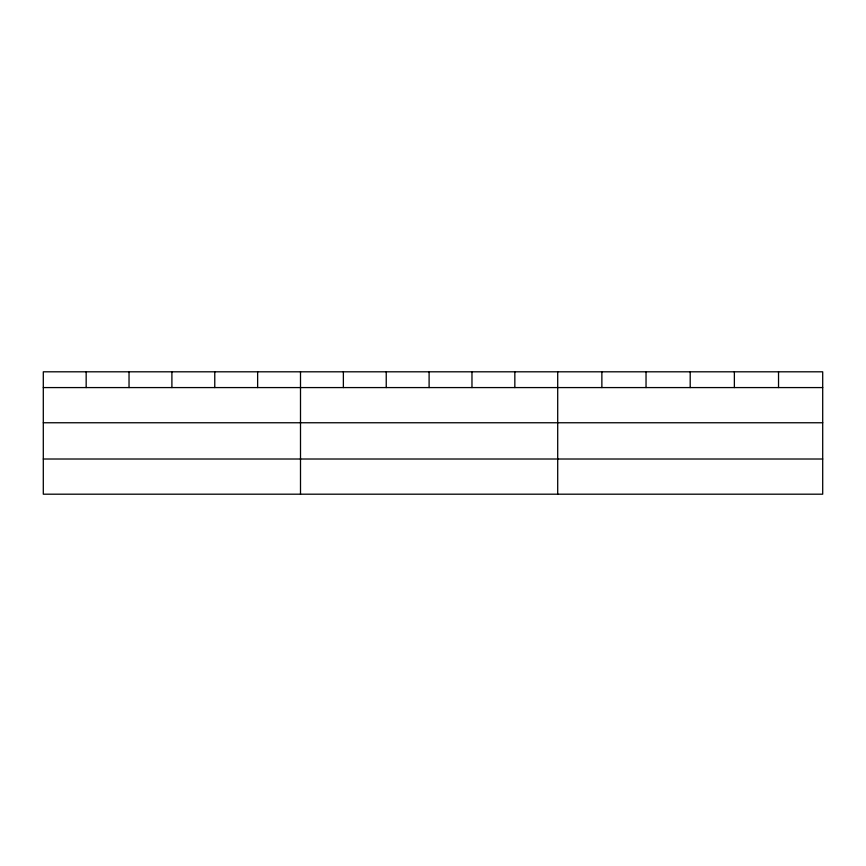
<?xml version="1.0" encoding="UTF-8"?>
<svg xmlns="http://www.w3.org/2000/svg" width="866" height="866" viewBox="0 0 866 866"><rect width="100%" height="100%" fill="white"/><g stroke="black" fill="none" stroke-linecap="round" stroke-linejoin="round"><path stroke-width="1.3" d="M822.7 422.76L822.7 371.806L43.3 371.806L43.3 494.194L822.7 494.194L822.7 422.76L43.3 422.76M43.3 387.578L822.7 387.578M43.3 459.012L822.7 459.012M778.534 371.806L778.534 387.578M734.368 371.806L734.368 387.578M690.202 371.806L690.202 387.578M646.036 371.806L646.036 387.578M601.87 371.806L601.87 387.578M557.704 371.806L557.704 494.194M514.837 371.806L514.837 387.578M471.97 371.806L471.97 387.578M429.103 371.806L429.103 387.578M386.236 371.806L386.236 387.578M343.369 371.806L343.369 387.578M300.502 371.806L300.502 494.194M257.635 371.806L257.635 387.578M214.768 371.806L214.768 387.578M171.901 371.806L171.901 387.578M129.034 371.806L129.034 387.578M86.167 371.806L86.167 387.578"/></g></svg>
